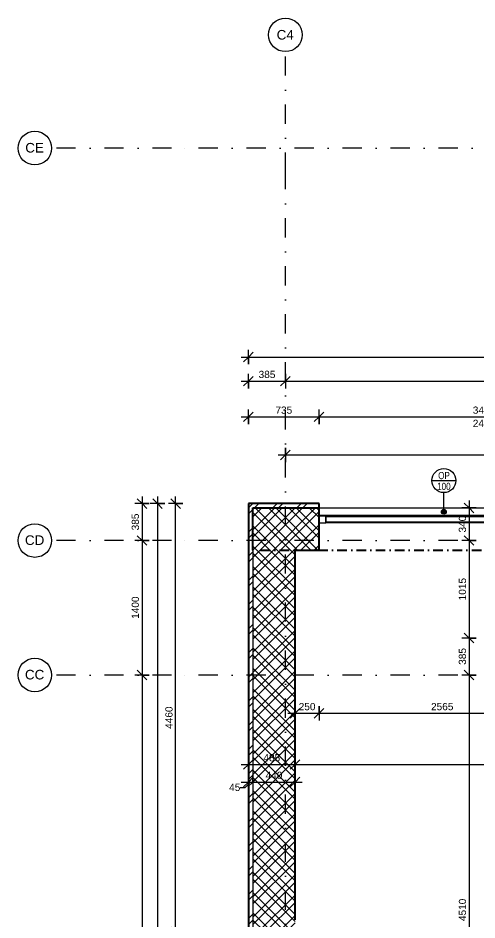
# Model space of a CAD drawing. Header units: millimetres. Extents: x -47720 to -5768, y -7799 to 13087.
# Drawn here: x -47720 to -42939, y 3698 to 13087 of the extents above; entities that cross this region are included whole.
import ezdxf

# ---------------------------------------------------------------- set-up
doc = ezdxf.new("R2010")
doc.units = ezdxf.units.MM
doc.linetypes.add('HA_DashDot_10mm-S3mm', pattern=[500, 200, -150, 0, -150])
doc.linetypes.add('HA_DashDot_4mm-S1mm', pattern=[200, 100, -50, 0, -50])
for name, color, linetype, lineweight in [('A-____-____-DIMS', 9, 'Continuous', 5), ('A-____-____-DIMS-50', 9, 'Continuous', 5), ('A-FLOR-____-OTLN', 9, 'Continuous', 9), ('A-FLOR-____-OVHD', 9, 'HA_DashDot_4mm-S1mm', 25), ('A-GENM-____-IDEN', 9, 'Continuous', 9), ('A-GLAZ-CURT-MCUT', 9, 'Continuous', 5), ('A-GLAZ-CURT-OTLN', 9, 'Continuous', 5), ('A-GLAZ-CWMG-MCUT', 9, 'Continuous', 5), ('A-GLAZ-CWMG-OTLN', 9, 'Continuous', 5), ('A-WALL-____-MCUT', 9, 'Continuous', 25), ('A-WALL-____-PATT', 9, 'Continuous', 25), ('S-GRID-____-IDEN', 9, 'Continuous', 9), ('S-GRID-____-OTLN', 9, 'Continuous', 5)]:
    doc.layers.add(name, color=color, linetype=linetype, lineweight=lineweight)
doc.styles.add('Arial', font='arial.ttf', dxfattribs={"height": 100})
doc.styles.add('Arial_1', font='arial.ttf', dxfattribs={"height": 75})
doc.styles.add('Arial_2', font='arial.ttf', dxfattribs={"width": 0.8, "height": 75})
doc.dimstyles.new('Inner_Dimensions', dxfattribs={"dimscale": 304.8, "dimtxt": 76.519455, "dimasz": 0.328084, "dimexe": 0.246063, "dimexo": 0.0625, "dimgap": 0.032808, "dimtad": 1, "dimdec": 0, "dimzin": 0, "dimdsep": 46, "dimtxsty": 'Arial_1', "dimblk1": 'OBLIQUE', "dimblk2": 'OBLIQUE', "dimsah": 1, "dimcen": 0.09, "dimdle": 0.246063, "dimazin": 0, "dimtfac": 1, "dimtdec": 4, "dimtix": 1, "dimtmove": 0, "dimatfit": 3, "dimfxl": 0.246063, "dimfxlon": 1, "dimtvp": 1, "dimtolj": 1, "dimtzin": 0, "dimlwd": 9, "dimlwe": 9, "dimarcsym": 2})
doc.dimstyles.new('Inner_Dimensions_1', dxfattribs={"dimscale": 304.8, "dimtxt": 76.519455, "dimasz": 0.328084, "dimexe": 0.246063, "dimexo": 0.0625, "dimgap": 0.032808, "dimtad": 1, "dimdec": 0, "dimzin": 0, "dimdsep": 46, "dimtxsty": 'Arial_1', "dimblk1": 'OBLIQUE', "dimblk2": 'OBLIQUE', "dimsah": 1, "dimcen": 0.09, "dimdle": 0.246063, "dimazin": 0, "dimtfac": 1, "dimtdec": 4, "dimtix": 1, "dimtmove": 1, "dimatfit": 3, "dimfxl": 0.246063, "dimfxlon": 1, "dimtvp": 1, "dimtolj": 1, "dimtzin": 0, "dimlwd": 9, "dimlwe": 9, "dimarcsym": 2})
doc.dimstyles.new('Inner_Dimensions_2', dxfattribs={"dimscale": 304.8, "dimtxt": 76.519455, "dimasz": 0.328084, "dimexe": 0.246063, "dimexo": 0.0625, "dimgap": 0.032808, "dimtad": 1, "dimdec": 0, "dimzin": 0, "dimdsep": 46, "dimtxsty": 'Arial_1', "dimblk1": 'OBLIQUE', "dimblk2": 'OBLIQUE', "dimsah": 1, "dimcen": 0.09, "dimdle": 0.246063, "dimazin": 0, "dimtfac": 1, "dimtdec": 4, "dimtix": 1, "dimtmove": 2, "dimatfit": 3, "dimfxl": 0.246063, "dimfxlon": 1, "dimtvp": 1, "dimtolj": 1, "dimtzin": 0, "dimlwd": 9, "dimlwe": 9, "dimarcsym": 2})
pattern_1 = [(45, (0, 0), (-106.066, 106.066), []), (45, (75, 0), (-106.066, 106.066), []), (315, (0, 0), (106.066, 106.066), []), (315, (75, 0), (106.066, 106.066), [])]
pattern_2 = [(45, (0, 0), (-125.7236, 125.7236), []), (45, (0, 190.5), (-125.7236, 125.7236), [])]

# ---------------------------------------------------------------- blocks, each defined once
blk = doc.blocks.new('System Panel - Glazed_50mm_Offset50-1462224-DPS_2NP-C')
at = {"layer": 'A-GLAZ-CURT-MCUT'}
for p, q in [((1228.7, 125), (-1228.7, 125)), ((-1228.7, 125), (-1228.7, 75)), ((1228.7, 75), (1228.7, 125)), ((-1228.7, 75), (1228.7, 75))]:
    blk.add_line(p, q, dxfattribs=at)
blk = doc.blocks.new('Rectangular Mullion - 70x70_Symetric_Offset0-1462222-DPS_2NP-C')
at = {"layer": 'A-GLAZ-CWMG-OTLN'}
for p, q in [((-42057.4, 7903.2), (-44514.9, 7903.2)), ((-42057.4, 7833.2), (-44514.9, 7833.2))]:
    blk.add_line(p, q, dxfattribs=at)
blk = doc.blocks.new('Rectangular Mullion - 70x70_Symetric_Offset0-1395026-DPS_2NP-C')
at = {"layer": 'A-GLAZ-CWMG-MCUT'}
for p, q in [((0, -65), (-70, -65)), ((-70, -65), (-70, -135)), ((0, -135), (0, -65)), ((-70, -135), (0, -135))]:
    blk.add_line(p, q, dxfattribs=at)
blk = doc.blocks.new('Grid - Radius 3_5mm-353793-DPS_2NP-C')
at = {"layer": 'S-GRID-____-IDEN'}
blk.add_circle((0, 0), 3.5, dxfattribs=at)
blk = doc.blocks.new('DIMBLOCK53-DPS_2NP-C')
at = {"layer": 'A-____-____-DIMS-50', "lineweight": 9}
for p, q in [((-45394.9, 8935.7), (-44584.9, 8935.7)), ((-45319.9, 8935.7), (-45369.9, 8885.7)), ((-45319.9, 8860.7), (-45319.9, 9010.7)), ((-45319.9, 8935.7), (-45269.9, 8985.7)), ((-45319.9, 8935.7), (-45319.9, 8860.7)), ((-44584.9, 8935.7), (-44634.9, 8885.7)), ((-44584.9, 8860.7), (-44584.9, 9010.7)), ((-44584.9, 8935.7), (-44534.9, 8985.7)), ((-44584.9, 8935.7), (-44584.9, 8860.7))]:
    blk.add_line(p, q, dxfattribs=at)
at = {"layer": 'A-____-____-DIMS-50', "color": 0, "lineweight": 9, "insert": (-45038.9, 9043.1), "char_height": 75, "width": 207.662, "attachment_point": 1, "line_spacing_factor": 0.941778, "style": 'Arial_1'}
blk.add_mtext('735', dxfattribs=at)
blk = doc.blocks.new('_Oblique')
at = {"color": 0, "linetype": 'ByBlock', "lineweight": -2}
blk.add_line((-0.5, -0.5), (0.5, 0.5), dxfattribs=at)
blk = doc.blocks.new('DIMBLOCK54-DPS_2NP-C')
at = {"layer": 'A-____-____-DIMS-50', "lineweight": 9}
for p, q in [((-44584.9, 8935.7), (-44634.9, 8885.7)), ((-44584.9, 8860.7), (-44584.9, 9010.7)), ((-44584.9, 8935.7), (-44534.9, 8985.7)), ((-44584.9, 8935.7), (-41149.9, 8935.7)), ((-44584.9, 8935.7), (-44584.9, 8860.7)), ((-41149.9, 8935.7), (-41199.9, 8885.7)), ((-41149.9, 8860.7), (-41149.9, 9010.7)), ((-41149.9, 8935.7), (-41099.9, 8985.7)), ((-41149.9, 8935.7), (-41149.9, 8860.7))]:
    blk.add_line(p, q, dxfattribs=at)
at = {"layer": 'A-____-____-DIMS-50', "color": 0, "lineweight": 9, "char_height": 75, "width": 276.883, "attachment_point": 1, "line_spacing_factor": 0.941778, "style": 'Arial_1'}
for s, insert in [('3435', (-42982.8, 9043.1)), ('2400', (-42982.8, 8905.4))]:
    blk.add_mtext(s, dxfattribs=dict(at, insert=insert))
blk = doc.blocks.new('DIMBLOCK70-DPS_2NP-C')
at = {"layer": 'A-____-____-DIMS-50', "lineweight": 9}
for p, q in [((-46078, 8033.2), (-46128, 8083.2)), ((-46078, 3573.2), (-46078, 8108.2)), ((-46003, 8033.2), (-46153, 8033.2)), ((-46078, 8033.2), (-46028, 7983.2)), ((-46078, 8033.2), (-46003, 8033.2)), ((-46003, 3573.2), (-46153, 3573.2)), ((-46078, 3573.2), (-46128, 3623.2)), ((-46078, 3573.2), (-46028, 3523.2)), ((-46078, 3573.2), (-46003, 3573.2))]:
    blk.add_line(p, q, dxfattribs=at)
at = {"layer": 'A-____-____-DIMS-50', "color": 0, "lineweight": 9, "insert": (-46185.4, 5687.8), "char_height": 75, "width": 276.883, "attachment_point": 1, "rotation": 90, "line_spacing_factor": 0.941778, "style": 'Arial_1'}
blk.add_mtext('4460', dxfattribs=at)
blk = doc.blocks.new('DIMBLOCK71-DPS_2NP-C')
at = {"layer": 'A-____-____-DIMS-50', "lineweight": 9}
for p, q in [((-45319.9, 5391.9), (-45319.9, 5241.9)), ((-45319.9, 5316.9), (-45319.9, 5391.9)), ((-45319.9, 5316.9), (-45269.9, 5366.9)), ((-44834.9, 5391.9), (-44834.9, 5241.9)), ((-44834.9, 5316.9), (-44834.9, 5391.9)), ((-44834.9, 5316.9), (-44784.9, 5366.9)), ((-45394.9, 5316.9), (-44834.9, 5316.9)), ((-45319.9, 5316.9), (-45369.9, 5266.9)), ((-44834.9, 5316.9), (-44884.9, 5266.9))]:
    blk.add_line(p, q, dxfattribs=at)
at = {"layer": 'A-____-____-DIMS-50', "color": 0, "lineweight": 9, "insert": (-45163.9, 5424.3), "char_height": 75, "width": 207.662, "attachment_point": 1, "line_spacing_factor": 0.941778, "style": 'Arial_1'}
blk.add_mtext('485', dxfattribs=at)
blk = doc.blocks.new('DIMBLOCK72-DPS_2NP-C')
at = {"layer": 'A-____-____-DIMS-50', "lineweight": 9}
for p, q in [((-44834.9, 5391.9), (-44834.9, 5241.9)), ((-44834.9, 5316.9), (-44834.9, 5391.9)), ((-44834.9, 5316.9), (-44784.9, 5366.9)), ((-40514.9, 5391.9), (-40514.9, 5241.9)), ((-40514.9, 5316.9), (-40514.9, 5391.9)), ((-40514.9, 5316.9), (-40464.9, 5366.9)), ((-44834.9, 5316.9), (-44884.9, 5266.9)), ((-44834.9, 5316.9), (-40514.9, 5316.9)), ((-40514.9, 5316.9), (-40564.9, 5266.9))]:
    blk.add_line(p, q, dxfattribs=at)
at = {"layer": 'A-____-____-DIMS-50', "color": 0, "lineweight": 9, "insert": (-42790.3, 5424.3), "char_height": 75, "width": 276.883, "attachment_point": 1, "line_spacing_factor": 0.941778, "style": 'Arial_1'}
blk.add_mtext('4320', dxfattribs=at)
blk = doc.blocks.new('DIMBLOCK178-DPS_2NP-C')
at = {"layer": 'A-____-____-DIMS-50', "lineweight": 9}
for p, q in [((-45319.9, 9482.5), (-45319.9, 9632.5)), ((-45319.9, 9557.5), (-45269.9, 9607.5)), ((-22949.9, 9482.5), (-22949.9, 9632.5)), ((-22949.9, 9557.5), (-22899.9, 9607.5)), ((-45394.9, 9557.5), (-22874.9, 9557.5)), ((-45319.9, 9557.5), (-45369.9, 9507.5)), ((-45319.9, 9557.5), (-45319.9, 9482.5)), ((-22949.9, 9557.5), (-22999.9, 9507.5)), ((-22949.9, 9557.5), (-22949.9, 9482.5))]:
    blk.add_line(p, q, dxfattribs=at)
at = {"layer": 'A-____-____-DIMS-50', "color": 0, "lineweight": 9, "insert": (-34279.1, 9664.9), "char_height": 75, "width": 346.103, "attachment_point": 1, "line_spacing_factor": 0.941778, "style": 'Arial_1'}
blk.add_mtext('22370', dxfattribs=at)
blk = doc.blocks.new('HA_TAG_GM_Products - Generic-588599-DPS_2NP-C')
at = {"layer": 'A-GENM-____-IDEN'}
blk.add_line((-2.5, 0), (2.5, 0), dxfattribs=at)
blk.add_circle((0, 0), 2.5, dxfattribs=at)
blk = doc.blocks.new('DIMBLOCK190-DPS_2NP-C')
at = {"layer": 'A-____-____-DIMS-50', "lineweight": 9}
for p, q in [((-44834.9, 5924.4), (-44834.9, 5774.4)), ((-44834.9, 5849.4), (-44834.9, 5924.4)), ((-44584.9, 5924.4), (-44584.9, 5774.4)), ((-44584.9, 5849.4), (-44584.9, 5924.4)), ((-44909.9, 5849.4), (-44584.9, 5849.4)), ((-44834.9, 5849.4), (-44884.9, 5799.4)), ((-44834.9, 5849.4), (-44784.9, 5899.4)), ((-44584.9, 5849.4), (-44634.9, 5799.4)), ((-44584.9, 5849.4), (-44534.9, 5899.4))]:
    blk.add_line(p, q, dxfattribs=at)
at = {"layer": 'A-____-____-DIMS-50', "color": 0, "lineweight": 9, "insert": (-44796.4, 5956.8), "char_height": 75, "width": 207.662, "attachment_point": 1, "line_spacing_factor": 0.941778, "style": 'Arial_1'}
blk.add_mtext('250', dxfattribs=at)
blk = doc.blocks.new('DIMBLOCK191-DPS_2NP-C')
at = {"layer": 'A-____-____-DIMS-50', "lineweight": 9}
for p, q in [((-44584.9, 5924.4), (-44584.9, 5774.4)), ((-44584.9, 5849.4), (-44584.9, 5924.4)), ((-42019.9, 5924.4), (-42019.9, 5774.4)), ((-42019.9, 5849.4), (-42019.9, 5924.4)), ((-44584.9, 5849.4), (-44634.9, 5799.4)), ((-44584.9, 5849.4), (-44534.9, 5899.4)), ((-44584.9, 5849.4), (-42019.9, 5849.4)), ((-42019.9, 5849.4), (-42069.9, 5799.4)), ((-42019.9, 5849.4), (-41969.9, 5899.4))]:
    blk.add_line(p, q, dxfattribs=at)
at = {"layer": 'A-____-____-DIMS-50', "color": 0, "lineweight": 9, "insert": (-43417.8, 5956.8), "char_height": 75, "width": 276.883, "attachment_point": 1, "line_spacing_factor": 0.941778, "style": 'Arial_1'}
blk.add_mtext('2565', dxfattribs=at)
blk = doc.blocks.new('DIMBLOCK194-DPS_2NP-C')
at = {"layer": 'A-____-____-DIMS-50', "lineweight": 9}
for p, q in [((-46428.4, 8033.2), (-46478.4, 8083.2)), ((-46428.4, 8108.2), (-46428.4, 7648.2)), ((-46353.4, 8033.2), (-46503.4, 8033.2)), ((-46428.4, 8033.2), (-46378.4, 7983.2)), ((-46428.4, 8033.2), (-46353.4, 8033.2)), ((-46353.4, 7648.2), (-46503.4, 7648.2)), ((-46428.4, 7648.2), (-46478.4, 7698.2)), ((-46428.4, 7648.2), (-46378.4, 7598.2)), ((-46428.4, 7648.2), (-46353.4, 7648.2))]:
    blk.add_line(p, q, dxfattribs=at)
at = {"layer": 'A-____-____-DIMS-50', "color": 0, "lineweight": 9, "insert": (-46535.8, 7754.2), "char_height": 75, "width": 207.662, "attachment_point": 1, "rotation": 90, "line_spacing_factor": 0.941778, "style": 'Arial_1'}
blk.add_mtext('385', dxfattribs=at)
blk = doc.blocks.new('DIMBLOCK195-DPS_2NP-C')
at = {"layer": 'A-____-____-DIMS-50', "lineweight": 9}
for p, q in [((-46353.4, 7648.2), (-46503.4, 7648.2)), ((-46428.4, 7648.2), (-46478.4, 7698.2)), ((-46428.4, 7648.2), (-46428.4, 6248.2)), ((-46428.4, 7648.2), (-46378.4, 7598.2)), ((-46428.4, 7648.2), (-46353.4, 7648.2)), ((-46428.4, 6248.2), (-46478.4, 6298.2)), ((-46353.4, 6248.2), (-46503.4, 6248.2)), ((-46428.4, 6248.2), (-46378.4, 6198.2)), ((-46428.4, 6248.2), (-46353.4, 6248.2))]:
    blk.add_line(p, q, dxfattribs=at)
at = {"layer": 'A-____-____-DIMS-50', "color": 0, "lineweight": 9, "insert": (-46535.8, 6832.8), "char_height": 75, "width": 276.883, "attachment_point": 1, "rotation": 90, "line_spacing_factor": 0.941778, "style": 'Arial_1'}
blk.add_mtext('1400', dxfattribs=at)
blk = doc.blocks.new('DIMBLOCK196-DPS_2NP-C')
at = {"layer": 'A-____-____-DIMS-50', "lineweight": 9}
for p, q in [((-46428.4, 6248.2), (-46478.4, 6298.2)), ((-46353.4, 6248.2), (-46503.4, 6248.2)), ((-46428.4, 6248.2), (-46428.4, -601.8)), ((-46428.4, 6248.2), (-46378.4, 6198.2)), ((-46428.4, 6248.2), (-46353.4, 6248.2)), ((-46428.4, -601.8), (-46478.4, -551.8)), ((-46353.4, -601.8), (-46503.4, -601.8)), ((-46428.4, -601.8), (-46378.4, -651.8)), ((-46428.4, -601.8), (-46353.4, -601.8))]:
    blk.add_line(p, q, dxfattribs=at)
at = {"layer": 'A-____-____-DIMS-50', "color": 0, "lineweight": 9, "insert": (-46535.8, 2707.8), "char_height": 75, "width": 276.883, "attachment_point": 1, "rotation": 90, "line_spacing_factor": 0.941778, "style": 'Arial_1'}
blk.add_mtext('6850', dxfattribs=at)
blk = doc.blocks.new('DIMBLOCK199-DPS_2NP-C')
at = {"layer": 'A-____-____-DIMS-50', "lineweight": 9}
for p, q in [((-46267.1, 8033.2), (-46317.1, 8083.2)), ((-46267.1, 8108.2), (-46267.1, -5861.8)), ((-46192.1, 8033.2), (-46342.1, 8033.2)), ((-46267.1, 8033.2), (-46217.1, 7983.2)), ((-46267.1, 8033.2), (-46192.1, 8033.2)), ((-46192.1, -5786.8), (-46342.1, -5786.8)), ((-46267.1, -5786.8), (-46317.1, -5736.8)), ((-46267.1, -5786.8), (-46217.1, -5836.8)), ((-46267.1, -5786.8), (-46192.1, -5786.8))]:
    blk.add_line(p, q, dxfattribs=at)
at = {"layer": 'A-____-____-DIMS-50', "color": 0, "lineweight": 9, "insert": (-46374.5, 979), "char_height": 75, "width": 346.103, "attachment_point": 1, "rotation": 90, "line_spacing_factor": 0.941778, "style": 'Arial_1'}
blk.add_mtext('13820', dxfattribs=at)
blk = doc.blocks.new('DIMBLOCK200-DPS_2NP-C')
at = {"layer": 'A-____-____-DIMS-50', "lineweight": 9}
for p, q in [((-45394.9, 9307.5), (-44934.9, 9307.5)), ((-45319.9, 9307.5), (-45369.9, 9257.5)), ((-45319.9, 9232.5), (-45319.9, 9382.5)), ((-45319.9, 9307.5), (-45269.9, 9357.5)), ((-45319.9, 9307.5), (-45319.9, 9232.5)), ((-44934.9, 9307.5), (-44984.9, 9257.5)), ((-44934.9, 9382.5), (-44934.9, 9232.5)), ((-44934.9, 9307.5), (-44934.9, 9382.5)), ((-44934.9, 9307.5), (-44884.9, 9357.5))]:
    blk.add_line(p, q, dxfattribs=at)
at = {"layer": 'A-____-____-DIMS-50', "color": 0, "lineweight": 9, "insert": (-45213.9, 9414.9), "char_height": 75, "width": 207.662, "attachment_point": 1, "line_spacing_factor": 0.941778, "style": 'Arial_1'}
blk.add_mtext('385', dxfattribs=at)
blk = doc.blocks.new('DIMBLOCK201-DPS_2NP-C')
at = {"layer": 'A-____-____-DIMS-50', "lineweight": 9}
for p, q in [((-44934.9, 9307.5), (-44984.9, 9257.5)), ((-44934.9, 9382.5), (-44934.9, 9232.5)), ((-44934.9, 9307.5), (-44934.9, 9382.5)), ((-44934.9, 9307.5), (-44884.9, 9357.5)), ((-44934.9, 9307.5), (-36834.9, 9307.5)), ((-36834.9, 9307.5), (-36884.9, 9257.5)), ((-36834.9, 9382.5), (-36834.9, 9232.5)), ((-36834.9, 9307.5), (-36834.9, 9382.5)), ((-36834.9, 9307.5), (-36784.9, 9357.5))]:
    blk.add_line(p, q, dxfattribs=at)
at = {"layer": 'A-____-____-DIMS-50', "color": 0, "lineweight": 9, "insert": (-41000.3, 9414.9), "char_height": 75, "width": 276.883, "attachment_point": 1, "line_spacing_factor": 0.941778, "style": 'Arial_1'}
blk.add_mtext('8100', dxfattribs=at)
blk = doc.blocks.new('DIMBLOCK206-DPS_2NP-C')
at = {"layer": 'A-____-____-DIMS-50', "lineweight": 9}
for p, q in [((-44934.9, 8613.6), (-44934.9, 8463.6)), ((-44934.9, 8538.6), (-44934.9, 8613.6)), ((-44934.9, 8538.6), (-44884.9, 8588.6)), ((-40524.9, 8463.6), (-40524.9, 8613.6)), ((-40524.9, 8538.6), (-40474.9, 8588.6)), ((-45009.9, 8538.6), (-40449.9, 8538.6)), ((-44934.9, 8538.6), (-44984.9, 8488.6)), ((-40524.9, 8538.6), (-40574.9, 8488.6)), ((-40524.9, 8538.6), (-40524.9, 8463.6))]:
    blk.add_line(p, q, dxfattribs=at)
at = {"layer": 'A-____-____-DIMS-50', "color": 0, "lineweight": 9, "insert": (-42845.3, 8646), "char_height": 75, "width": 276.883, "attachment_point": 1, "line_spacing_factor": 0.941778, "style": 'Arial_1'}
blk.add_mtext('4410', dxfattribs=at)
blk = doc.blocks.new('DIMBLOCK212-DPS_2NP-C')
at = {"layer": 'A-____-____-DIMS-50', "lineweight": 9}
for p, q in [((-42946.3, 7988.2), (-43096.3, 7988.2)), ((-43021.3, 7988.2), (-43071.3, 8038.2)), ((-43021.3, 8063.2), (-43021.3, 7648.2)), ((-43021.3, 7988.2), (-42971.3, 7938.2)), ((-43021.3, 7988.2), (-42946.3, 7988.2)), ((-42946.3, 7648.2), (-43096.3, 7648.2)), ((-43021.3, 7648.2), (-43071.3, 7698.2)), ((-43021.3, 7648.2), (-42971.3, 7598.2)), ((-43021.3, 7648.2), (-42946.3, 7648.2))]:
    blk.add_line(p, q, dxfattribs=at)
at = {"layer": 'A-____-____-DIMS-50', "color": 0, "lineweight": 9, "insert": (-43128.7, 7731.7), "char_height": 75, "width": 207.662, "attachment_point": 1, "rotation": 90, "line_spacing_factor": 0.941778, "style": 'Arial_1'}
blk.add_mtext('340', dxfattribs=at)
blk = doc.blocks.new('DIMBLOCK213-DPS_2NP-C')
at = {"layer": 'A-____-____-DIMS-50', "lineweight": 9}
for p, q in [((-42946.3, 7648.2), (-43096.3, 7648.2)), ((-43021.3, 7648.2), (-43071.3, 7698.2)), ((-43021.3, 7648.2), (-43021.3, 6633.2)), ((-43021.3, 7648.2), (-42971.3, 7598.2)), ((-43021.3, 7648.2), (-42946.3, 7648.2)), ((-43021.3, 6633.2), (-43071.3, 6683.2)), ((-42946.3, 6633.2), (-43096.3, 6633.2)), ((-43021.3, 6633.2), (-42971.3, 6583.2)), ((-43021.3, 6633.2), (-42946.3, 6633.2))]:
    blk.add_line(p, q, dxfattribs=at)
at = {"layer": 'A-____-____-DIMS-50', "color": 0, "lineweight": 9, "insert": (-43128.7, 7025.3), "char_height": 75, "width": 276.883, "attachment_point": 1, "rotation": 90, "line_spacing_factor": 0.941778, "style": 'Arial_1'}
blk.add_mtext('1015', dxfattribs=at)
blk = doc.blocks.new('DIMBLOCK214-DPS_2NP-C')
at = {"layer": 'A-____-____-DIMS-50', "lineweight": 9}
for p, q in [((-43021.3, 6633.2), (-43071.3, 6683.2)), ((-42946.3, 6633.2), (-43096.3, 6633.2)), ((-43021.3, 6633.2), (-43021.3, 6248.2)), ((-43021.3, 6633.2), (-42971.3, 6583.2)), ((-43021.3, 6633.2), (-42946.3, 6633.2)), ((-43021.3, 6248.2), (-43071.3, 6298.2)), ((-42946.3, 6248.2), (-43096.3, 6248.2)), ((-43021.3, 6248.2), (-42971.3, 6198.2)), ((-43021.3, 6248.2), (-42946.3, 6248.2))]:
    blk.add_line(p, q, dxfattribs=at)
at = {"layer": 'A-____-____-DIMS-50', "color": 0, "lineweight": 9, "insert": (-43128.7, 6354.2), "char_height": 75, "width": 207.662, "attachment_point": 1, "rotation": 90, "line_spacing_factor": 0.941778, "style": 'Arial_1'}
blk.add_mtext('385', dxfattribs=at)
blk = doc.blocks.new('DIMBLOCK215-DPS_2NP-C')
at = {"layer": 'A-____-____-DIMS-50', "lineweight": 9}
for p, q in [((-43021.3, 6248.2), (-43071.3, 6298.2)), ((-42946.3, 6248.2), (-43096.3, 6248.2)), ((-43021.3, 6248.2), (-43021.3, 1738.2)), ((-43021.3, 6248.2), (-42971.3, 6198.2)), ((-43021.3, 6248.2), (-42946.3, 6248.2)), ((-43021.3, 1738.2), (-43071.3, 1788.2)), ((-42946.3, 1738.2), (-43096.3, 1738.2)), ((-43021.3, 1738.2), (-42971.3, 1688.2)), ((-43021.3, 1738.2), (-42946.3, 1738.2))]:
    blk.add_line(p, q, dxfattribs=at)
at = {"layer": 'A-____-____-DIMS-50', "color": 0, "lineweight": 9, "insert": (-43128.7, 3686.5), "char_height": 75, "width": 276.883, "attachment_point": 1, "rotation": 90, "line_spacing_factor": 0.941778, "style": 'Arial_1'}
blk.add_mtext('4510', dxfattribs=at)
blk = doc.blocks.new('DIMBLOCK233-DPS_2NP-C')
at = {"layer": 'A-____-____-DIMS-50', "lineweight": 9}
for p, q in [((-45319.9, 5209), (-45319.9, 5059)), ((-45319.9, 5134), (-45319.9, 5209)), ((-45319.9, 5134), (-45269.9, 5184)), ((-45274.9, 5209), (-45274.9, 5059)), ((-45274.9, 5134), (-45274.9, 5209)), ((-45274.9, 5134), (-45224.9, 5184)), ((-45405.5, 5078.2), (-45355.5, 5078.2)), ((-45394.9, 5134), (-45274.9, 5134)), ((-45319.9, 5134), (-45369.9, 5084)), ((-45355.5, 5078.2), (-45297.4, 5134)), ((-45274.9, 5134), (-45324.9, 5084))]:
    blk.add_line(p, q, dxfattribs=at)
at = {"layer": 'A-____-____-DIMS-50', "color": 0, "lineweight": 9, "insert": (-45520.9, 5116.7), "char_height": 75, "width": 138.441, "attachment_point": 1, "line_spacing_factor": 0.941778, "style": 'Arial_1'}
blk.add_mtext('45', dxfattribs=at)
blk = doc.blocks.new('DIMBLOCK234-DPS_2NP-C')
at = {"layer": 'A-____-____-DIMS-50', "lineweight": 9}
for p, q in [((-45274.9, 5209), (-45274.9, 5059)), ((-45274.9, 5134), (-45274.9, 5209)), ((-45274.9, 5134), (-45224.9, 5184)), ((-44834.9, 5209), (-44834.9, 5059)), ((-44834.9, 5134), (-44834.9, 5209)), ((-44834.9, 5134), (-44784.9, 5184)), ((-45274.9, 5134), (-45324.9, 5084)), ((-45274.9, 5134), (-44759.9, 5134)), ((-44834.9, 5134), (-44884.9, 5084))]:
    blk.add_line(p, q, dxfattribs=at)
at = {"layer": 'A-____-____-DIMS-50', "color": 0, "lineweight": 9, "insert": (-45141.4, 5241.4), "char_height": 75, "width": 207.662, "attachment_point": 1, "line_spacing_factor": 0.941778, "style": 'Arial_1'}
blk.add_mtext('440', dxfattribs=at)

msp = doc.modelspace()

# ---------------------------------------------------------------- hatches: boundary and pattern name
at = {"layer": 'A-GENM-____-IDEN'}
h = msp.add_hatch(color=256, dxfattribs=at)
edge = h.paths.add_edge_path()
edge.add_arc((-43284.2, 7948), 25, 0, 360)
at = {"layer": 'A-WALL-____-PATT', "lineweight": 5}
h = msp.add_hatch(dxfattribs=at)
h.set_pattern_fill('FP_4', color=256, style=0, pattern_type=2)
h.set_pattern_definition(pattern_2)
h.paths.add_polyline_path([(-44584.9, 7988.2), (-44584.9, 8033.2), (-45319.9, 8033.2), (-45319.9, 7988.2), (-45274.9, 7988.2)])
h = msp.add_hatch(dxfattribs=at)
h.set_pattern_fill('FP_4', color=256, style=0, pattern_type=2)
h.set_pattern_definition(pattern_2)
h.paths.add_polyline_path([(-45274.9, -5786.8), (-45274.9, -4801.8), (-45319.9, -4801.8), (-45319.9, -5786.8)])
h.paths.add_polyline_path([(-45274.9, -3801.8), (-45274.9, -1956.8), (-45319.9, -1956.8), (-45319.9, -3801.8)])
h.paths.add_polyline_path([(-45274.9, -1331.8), (-45274.9, 2573.2), (-45319.9, 2573.2), (-45319.9, -1331.8)])
h.paths.add_polyline_path([(-45319.9, 3573.2), (-45274.9, 3573.2), (-45274.9, 7988.2), (-45319.9, 7988.2), (-45319.9, 7985.9)])
h = msp.add_hatch(dxfattribs=at)
h.set_pattern_fill('FP_1', color=256, style=0, pattern_type=2)
h.set_pattern_definition(pattern_1)
h.paths.add_polyline_path([(-44834.9, 7548.2), (-44584.9, 7548.2), (-44584.9, 7988.2), (-45274.9, 7988.2), (-45274.9, 7548.2)])
h = msp.add_hatch(dxfattribs=at)
h.set_pattern_fill('FP_1', color=256, style=0, pattern_type=2)
h.set_pattern_definition(pattern_1)
h.paths.add_polyline_path([(-44834.9, -5301.8), (-44834.9, -4801.8), (-45274.9, -4801.8), (-45274.9, -5301.8)])
h.paths.add_polyline_path([(-44834.9, -3801.8), (-44834.9, -1956.8), (-45274.9, -1956.8), (-45274.9, -3801.8)])
h.paths.add_polyline_path([(-45054.9, -1331.8), (-44834.9, -1331.8), (-44834.9, 2573.2), (-45274.9, 2573.2), (-45274.9, -1331.8)])
h.paths.add_polyline_path([(-45274.9, 3573.2), (-44834.9, 3573.2), (-44834.9, 7548.2), (-45274.9, 7548.2)])

# ---------------------------------------------------------------- linework, layer by layer
at = {"layer": 'A-FLOR-____-OTLN'}
for p, q in [((-44584.9, 7988.2), (-42100, 7988.2)), ((-42019.9, 7908.2), (-44584.9, 7908.2))]:
    msp.add_line(p, q, dxfattribs=at)
at = {"layer": 'A-FLOR-____-OVHD'}
msp.add_line((-45194.9, 7548.2), (-42379.9, 7548.2), dxfattribs=at)
at = {"layer": 'A-GENM-____-IDEN'}
msp.add_line((-43284.2, 7948), (-43284.2, 8147), dxfattribs=at)
msp.add_circle((-43284.2, 7948), 25, dxfattribs=at)
at = {"layer": 'A-WALL-____-MCUT'}
for p, q in [((-45319.9, 8033.2), (-45319.9, 3573.2)), ((-44584.9, 8033.2), (-45319.9, 8033.2)), ((-45274.9, 7548.2), (-45274.9, 7988.2)), ((-45274.9, 7988.2), (-44584.9, 7988.2)), ((-44584.9, 7548.2), (-44584.9, 8033.2)), ((-44834.9, 3698.3), (-44834.9, 7548.2)), ((-44834.9, 7548.2), (-44584.9, 7548.2))]:
    msp.add_line(p, q, dxfattribs=at)
at = {"layer": 'A-WALL-____-MCUT', "lineweight": 9}
msp.add_line((-45274.9, 7548.2), (-45274.9, 3573.2), dxfattribs=at)
at = {"layer": 'S-GRID-____-OTLN', "linetype": 'HA_DashDot_10mm-S3mm', "lineweight": 9}
for p, q in [((-44934.9, 11487.4), (-44934.9, 12737.4)), ((-46120.1, 11733.2), (-47370.1, 11733.2)), ((-22634.8, 11733.2), (-46120.1, 11733.2)), ((-44934.9, -6198.9), (-44934.9, 11487.4)), ((-46120.1, 7648.2), (-47370.1, 7648.2)), ((-22634.8, 7648.2), (-46120.1, 7648.2)), ((-46120.1, 6248.2), (-47370.1, 6248.2)), ((-22634.8, 6248.2), (-46120.1, 6248.2))]:
    msp.add_line(p, q, dxfattribs=at)

# ---------------------------------------------------------------- block references
at = {"layer": 'A-GENM-____-IDEN', "xscale": 49.99999999999998, "yscale": 49.99999999999998, "zscale": 49.99999999999998}
msp.add_blockref('HA_TAG_GM_Products - Generic-588599-DPS_2NP-C', (-43284.2, 8272), dxfattribs=at)
at = {"layer": 'A-GLAZ-CURT-OTLN'}
msp.add_blockref('System Panel - Glazed_50mm_Offset50-1462224-DPS_2NP-C', (-43286.2, 7768.2), dxfattribs=at)
at = {"layer": 'A-GLAZ-CWMG-OTLN', "rotation": 180}
msp.add_blockref('Rectangular Mullion - 70x70_Symetric_Offset0-1395026-DPS_2NP-C', (-44584.9, 7768.2), dxfattribs=at)
at = {"layer": 'A-GLAZ-CWMG-OTLN'}
msp.add_blockref('Rectangular Mullion - 70x70_Symetric_Offset0-1462222-DPS_2NP-C', (0, 0), dxfattribs=at)
at = {"layer": 'S-GRID-____-IDEN', "xscale": 49.99999999999998, "yscale": 49.99999999999998, "zscale": 49.99999999999998}
msp.add_blockref('Grid - Radius 3_5mm-353793-DPS_2NP-C', (-44934.9, 12912.4), dxfattribs=at)
at = {"layer": 'S-GRID-____-IDEN', "xscale": 49.99999999999998, "yscale": 49.99999999999998, "zscale": 49.99999999999998, "rotation": 90}
for p in [(-47545.1, 11733.2), (-47545.1, 7648.2), (-47545.1, 6248.2)]:
    msp.add_blockref('Grid - Radius 3_5mm-353793-DPS_2NP-C', p, dxfattribs=at)

# ---------------------------------------------------------------- texts
at = {"layer": 'A-GENM-____-IDEN', "lineweight": 5, "char_height": 75, "attachment_point": 1, "style": 'Arial_2'}
for s, insert, width in [('OP', (-43343.3, 8362.1), 147.51), ('100', (-43353.9, 8249.4), 173.164)]:
    msp.add_mtext(s, dxfattribs=dict(at, insert=insert, width=width))
at = {"layer": 'S-GRID-____-IDEN', "lineweight": 5, "char_height": 100, "attachment_point": 1, "style": 'Arial'}
for s, insert, width in [('C4', (-45025.8, 12963.2), 220.464), ('CE', (-47644.8, 11787.1), 240.506), ('CD', (-47648, 7702.1), 248.523), ('CC', (-47648, 6302.1), 248.523)]:
    msp.add_mtext(s, dxfattribs=dict(at, insert=insert, width=width))

# ---------------------------------------------------------------- dimensions: what is measured, and where the dimension line sits
at = {"layer": 'A-____-____-DIMS', "lineweight": 9}
for base, p1, p2, override, picture, middle in [((-22949.9, 9557.5), (-45319.9, 9482.5), (-22949.9, 9482.5), {"dimpost": '<>', "dimfxl": 22370}, 'DIMBLOCK178-DPS_2NP-C', (-34134.9, 9605.8)), ((-44934.9, 9307.5), (-45319.9, 9232.5), (-44934.9, 9382.5), {"dimpost": '<>', "dimfxl": 413.188819}, 'DIMBLOCK200-DPS_2NP-C', (-45127.4, 9355.8)), ((-36834.9, 9307.5), (-44934.9, 9382.5), (-36834.9, 9382.5), {"dimpost": '<>', "dimfxl": 8100}, 'DIMBLOCK201-DPS_2NP-C', (-40884.9, 9355.8)), ((-44584.9, 8935.7), (-45319.9, 8860.7), (-44584.9, 8860.7), {"dimpost": '<>', "dimfxl": 735}, 'DIMBLOCK53-DPS_2NP-C', (-44952.4, 8984)), ((-40524.9, 8538.6), (-44934.9, 8613.6), (-40524.9, 8463.6), {"dimpost": '<>', "dimfxl": 4412.550283}, 'DIMBLOCK206-DPS_2NP-C', (-42729.9, 8586.9)), ((-44584.9, 5849.4), (-44834.9, 5924.4), (-44584.9, 5924.4), {"dimpost": '<>', "dimfxl": 250}, 'DIMBLOCK190-DPS_2NP-C', (-44709.9, 5897.7)), ((-42019.9, 5849.4), (-44584.9, 5924.4), (-42019.9, 5924.4), {"dimpost": '<>', "dimfxl": 2565.009346}, 'DIMBLOCK191-DPS_2NP-C', (-43302.4, 5897.7)), ((-44834.9, 5316.9), (-45319.9, 5391.9), (-44834.9, 5391.9), {"dimpost": '<>', "dimfxl": 485}, 'DIMBLOCK71-DPS_2NP-C', (-45077.4, 5365.2)), ((-40514.9, 5316.9), (-44834.9, 5391.9), (-40514.9, 5391.9), {"dimpost": '<>', "dimfxl": 4320}, 'DIMBLOCK72-DPS_2NP-C', (-42674.9, 5365.2)), ((-44834.9, 5134), (-45274.9, 5209), (-44834.9, 5209), {"dimpost": '<>', "dimfxl": 440}, 'DIMBLOCK234-DPS_2NP-C', (-45054.9, 5182.3))]:
    dim = msp.add_linear_dim(base=base, p1=p1, p2=p2, dimstyle='Inner_Dimensions', override=override, dxfattribs=at)
    dim.commit()
    dim.dimension.update_dxf_attribs({"geometry": picture, "text_midpoint": middle})
dim = msp.add_linear_dim(base=(-41149.9, 8935.7), p1=(-44584.9, 8860.7), p2=(-41149.9, 8860.7), text='<>\\X2400', dimstyle='Inner_Dimensions', override={"dimpost": '<>', "dimfxl": 3435}, dxfattribs=at)
dim.commit()
dim.dimension.update_dxf_attribs({"geometry": 'DIMBLOCK54-DPS_2NP-C', "text_midpoint": (-42867.4, 8935.7)})
for base, p1, p2, override, picture, middle in [((-46428.4, 7648.2), (-46353.4, 8033.2), (-46353.4, 7648.2), {"dimpost": '<>', "dimfxl": 385}, 'DIMBLOCK194-DPS_2NP-C', (-46476.7, 7840.7)), ((-46267.1, -5786.8), (-46192.1, 8033.2), (-46192.1, -5786.8), {"dimpost": '<>', "dimfxl": 13820}, 'DIMBLOCK199-DPS_2NP-C', (-46315.5, 1123.2)), ((-46078, 8033.2), (-46003, 3573.2), (-46003, 8033.2), {"dimpost": '<>', "dimfxl": 4460}, 'DIMBLOCK70-DPS_2NP-C', (-46126.3, 5803.2)), ((-43021.3, 7648.2), (-42946.3, 7988.2), (-42946.3, 7648.2), {"dimpost": '<>', "dimfxl": 340}, 'DIMBLOCK212-DPS_2NP-C', (-43069.6, 7818.2)), ((-46428.4, 6248.2), (-46353.4, 7648.2), (-46353.4, 6248.2), {"dimpost": '<>', "dimfxl": 1400}, 'DIMBLOCK195-DPS_2NP-C', (-46476.7, 6948.2)), ((-43021.3, 6633.2), (-42946.3, 7648.2), (-42946.3, 6633.2), {"dimpost": '<>', "dimfxl": 1015}, 'DIMBLOCK213-DPS_2NP-C', (-43069.6, 7140.7)), ((-43021.3, 6248.2), (-42946.3, 6633.2), (-42946.3, 6248.2), {"dimpost": '<>', "dimfxl": 385}, 'DIMBLOCK214-DPS_2NP-C', (-43069.6, 6440.7)), ((-46428.4, -601.8), (-46353.4, 6248.2), (-46353.4, -601.8), {"dimpost": '<>', "dimfxl": 6850}, 'DIMBLOCK196-DPS_2NP-C', (-46476.7, 2823.2))]:
    dim = msp.add_linear_dim(base=base, p1=p1, p2=p2, angle=90, dimstyle='Inner_Dimensions', override=override, dxfattribs=at)
    dim.commit()
    dim.dimension.update_dxf_attribs({"geometry": picture, "text_midpoint": middle})
dim = msp.add_linear_dim(base=(-43021.3, 1738.2), p1=(-42946.3, 6248.2), p2=(-42946.3, 1738.2), angle=90, dimstyle='Inner_Dimensions_2', override={"dimpost": '<>', "dimfxl": 4510}, dxfattribs=at)
dim.commit()
dim.dimension.update_dxf_attribs({"geometry": 'DIMBLOCK215-DPS_2NP-C', "text_midpoint": (-43078.7, 3825), "dimtype": 160, "text_rotation": 90})
dim = msp.add_linear_dim(base=(-45274.9, 5134), p1=(-45319.9, 5209), p2=(-45274.9, 5209), dimstyle='Inner_Dimensions_1', override={"dimpost": '<>', "dimfxl": 45}, dxfattribs=at)
dim.commit()
dim.dimension.update_dxf_attribs({"geometry": 'DIMBLOCK233-DPS_2NP-C', "text_midpoint": (-45451.7, 5066.7), "dimtype": 160})

doc.saveas('drawing.dxf')
